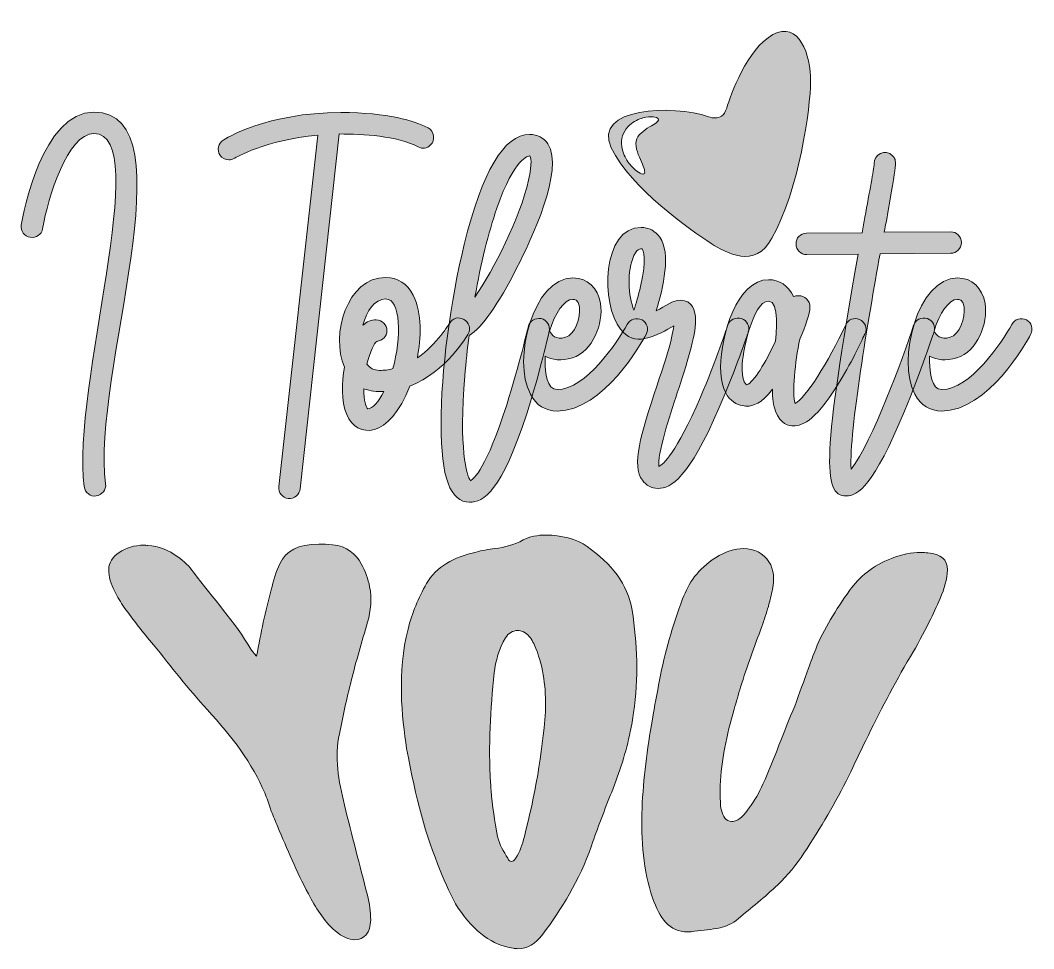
# Model space of a CAD drawing. Header units: inches. Extents: x 148 to 933, y -899 to -180.
import ezdxf

# ---------------------------------------------------------------- set-up
doc = ezdxf.new("R2010")
doc.units = ezdxf.units.IN
doc.header["$MEASUREMENT"] = 0
doc.layers.add('Layer 1', color=7, linetype='Continuous')

# ---------------------------------------------------------------- blocks, each defined once
blk = doc.blocks.new('block 3')
at = {"layer": 'Layer 1', "true_color": 0x231f20}
h = blk.add_hatch(color=250, dxfattribs=at)
h.dxf.hatch_style = 2
edge = h.paths.add_edge_path()
edge.add_spline(control_points=[(205.04, -268.07), (184.64, -268.07), (169.42, -317.54), (165.27, -341.75), (164.58, -346.24), (160.08, -349.36), (155.58, -348.32), (151.09, -347.63), (147.97, -343.48), (148.67, -338.98), (150.4, -329.99), (164.92, -251.47), (205.04, -251.47), (280.45, -251.47), (202.62, -456.93), (214.04, -539.25), (214.73, -543.74), (211.27, -547.89), (206.77, -548.58), (202.28, -549.28), (198.13, -546.16), (197.44, -541.32), (187.06, -465.92), (251.39, -268.07), (205.04, -268.07)], knot_values=[0, 0, 0, 0, 1, 1, 1, 2, 2, 2, 3, 3, 3, 4, 4, 4, 5, 5, 5, 6, 6, 6, 7, 7, 7, 8, 8, 8, 8], degree=3, periodic=1)
h = blk.add_hatch(color=250, dxfattribs=at)
h.dxf.hatch_style = 2
edge = h.paths.add_edge_path()
edge.add_spline(control_points=[(465.48, -277.07), (463.06, -279.49), (459.26, -280.18), (456.15, -278.45), (439.2, -269.8), (413.6, -268.42), (394.92, -268.42), (394.92, -268.42), (364.83, -543.05), (364.83, -543.05), (364.14, -547.55), (360.34, -551.01), (355.49, -550.66), (351, -549.97), (347.54, -545.82), (348.23, -541.32), (348.23, -541.32), (378.32, -269.46), (378.32, -269.46), (337.16, -272.92), (314.33, -287.1), (313.99, -287.1), (312.6, -288.14), (310.87, -288.48), (309.49, -288.48), (306.72, -288.48), (303.96, -287.1), (302.57, -284.68), (300.15, -280.87), (301.19, -275.68), (304.99, -273.26), (306.38, -272.22), (338.55, -251.82), (396.31, -251.82), (432.97, -251.82), (453.03, -258.39), (463.75, -263.58), (468.6, -266.34), (469.63, -273.26), (465.48, -277.07)], knot_values=[0, 0, 0, 0, 1, 1, 1, 2, 2, 2, 3, 3, 3, 4, 4, 4, 5, 5, 5, 6, 6, 6, 7, 7, 7, 8, 8, 8, 9, 9, 9, 10, 10, 10, 11, 11, 11, 12, 12, 12, 13, 13, 13, 13], degree=3, periodic=1)
h = blk.add_hatch(color=250, dxfattribs=at)
h.dxf.hatch_style = 2
edge = h.paths.add_edge_path()
edge.add_spline(control_points=[(473.77, -492.9), (473.77, -452.43), (481.04, -397.78), (491.76, -353.85), (505.59, -297.47), (522.54, -268.77), (542.26, -268.77), (548.48, -268.77), (553.33, -271.19), (556.44, -276.03), (569.58, -295.74), (543.3, -351.09), (532.57, -371.84), (518.04, -400.55), (505.59, -418.19), (495.56, -424.41), (494.18, -434.79), (493.14, -445.17), (492.1, -455.54), (487.61, -511.92), (493.49, -532.67), (496.6, -536.82), (499.02, -535.44), (509.05, -527.14), (524.62, -478.02), (534.3, -447.93), (541.22, -417.84), (541.22, -417.84), (542.26, -413.34), (546.75, -410.58), (551.25, -411.27), (555.75, -412.31), (558.51, -416.8), (557.47, -421.3), (557.47, -421.65), (550.21, -453.47), (540.18, -484.94), (520.47, -545.47), (506.63, -553.43), (495.91, -553.43), (481.04, -553.43), (473.77, -534.4), (473.77, -492.9)], knot_values=[0, 0, 0, 0, 1, 1, 1, 2, 2, 2, 3, 3, 3, 4, 4, 4, 5, 5, 5, 6, 6, 6, 7, 7, 7, 8, 8, 8, 9, 9, 9, 10, 10, 10, 11, 11, 11, 12, 12, 12, 13, 13, 13, 14, 14, 14, 14], degree=3, periodic=1)
edge = h.paths.add_edge_path()
edge.add_spline(control_points=[(517.01, -325.84), (510.44, -344.86), (504.56, -368.73), (500.06, -394.67), (514.59, -373.22), (534.99, -333.79), (541.56, -304.05), (544.68, -290.56), (543.3, -286.06), (542.6, -285.37), (541.22, -285.37), (530.84, -286.41), (517.01, -325.84)], knot_values=[0, 0, 0, 0, 1, 1, 1, 2, 2, 2, 3, 3, 3, 4, 4, 4, 4], degree=3, periodic=1)
h = blk.add_hatch(color=250, dxfattribs=at)
h.dxf.hatch_style = 2
edge = h.paths.add_edge_path()
edge.add_spline(control_points=[(876.71, -352.47), (876.71, -356.97), (872.9, -360.77), (868.41, -360.77), (868.41, -360.77), (813.76, -361.12), (813.76, -361.12), (804.76, -410.92), (789.89, -497.39), (791.28, -527.83), (807.53, -507.08), (831.74, -441.36), (839.7, -416.46), (841.08, -411.96), (845.92, -409.89), (850.42, -411.27), (854.57, -412.65), (856.99, -417.49), (855.61, -421.65), (855.26, -421.99), (845.23, -452.78), (832.78, -482.87), (808.57, -540.63), (796.81, -548.58), (787.47, -548.58), (768.79, -548.58), (769.49, -515.38), (796.81, -361.46), (796.81, -361.46), (757.03, -361.81), (757.03, -361.81), (752.19, -361.81), (748.73, -358), (748.73, -353.51), (748.39, -349.01), (752.19, -345.21), (756.69, -345.21), (756.69, -345.21), (799.92, -344.86), (799.92, -344.86), (800.61, -340.71), (801.31, -336.9), (802, -332.75), (805.46, -313.73), (808.92, -295.74), (809.26, -291.59), (808.57, -283.98), (817.91, -279.49), (823.44, -285.37), (826.9, -288.83), (826.9, -288.83), (818.6, -335.87), (817.91, -338.29), (817.56, -341.4), (816.87, -344.51), (816.87, -344.51), (868.41, -344.17), (868.41, -344.17), (872.9, -344.17), (876.71, -347.63), (876.71, -352.47)], knot_values=[0, 0, 0, 0, 1, 1, 1, 2, 2, 2, 3, 3, 3, 4, 4, 4, 5, 5, 5, 6, 6, 6, 7, 7, 7, 8, 8, 8, 9, 9, 9, 10, 10, 10, 11, 11, 11, 12, 12, 12, 13, 13, 13, 14, 14, 14, 15, 15, 15, 16, 16, 16, 17, 17, 17, 18, 18, 18, 19, 19, 19, 20, 20, 20, 20], degree=3, periodic=1)
h = blk.add_hatch(color=250, dxfattribs=at)
h.dxf.hatch_style = 2
edge = h.paths.add_edge_path()
edge.add_spline(control_points=[(629.76, -536.48), (621.11, -525.06), (628.37, -501.2), (640.82, -463.5), (646.71, -445.86), (652.93, -427.87), (653.97, -416.8), (648.43, -420.26), (640.82, -424.76), (631.49, -426.83), (624.57, -428.56), (617.65, -425.8), (612.81, -419.57), (597.24, -400.2), (598.28, -340.71), (628.72, -340.71), (634.6, -340.71), (639.79, -343.48), (643.25, -348.32), (651.89, -360.77), (646.01, -387.06), (640.48, -405.39), (647.4, -401.58), (653.28, -397.09), (659.16, -397.09), (668.15, -397.09), (670.92, -405.04), (670.92, -412.65), (670.92, -425.45), (664, -446.55), (656.74, -468.69), (650.85, -487.02), (640.82, -517.11), (642.55, -525.76), (645.67, -524.03), (655.7, -516.07), (674.72, -472.14), (686.48, -444.47), (695.82, -416.8), (695.82, -416.46), (697.2, -411.96), (702.05, -409.89), (706.54, -411.27), (710.69, -412.65), (713.11, -417.49), (711.73, -421.65), (711.39, -423.03), (701.7, -451.05), (689.25, -480.1), (665.38, -535.1), (651.89, -542.71), (641.86, -542.71), (636.68, -542.71), (632.52, -540.28), (629.76, -536.48)], knot_values=[0, 0, 0, 0, 1, 1, 1, 2, 2, 2, 3, 3, 3, 4, 4, 4, 5, 5, 5, 6, 6, 6, 7, 7, 7, 8, 8, 8, 9, 9, 9, 10, 10, 10, 11, 11, 11, 12, 12, 12, 13, 13, 13, 14, 14, 14, 15, 15, 15, 16, 16, 16, 17, 17, 17, 18, 18, 18, 18], degree=3, periodic=1)
edge = h.paths.add_edge_path()
edge.add_spline(control_points=[(623.19, -404.7), (624.91, -399.86), (626.64, -393.28), (628.37, -386.37), (633.22, -364.92), (630.45, -358), (629.41, -357.31), (629.07, -357.66), (626.3, -355.93), (623.19, -362.5), (617.65, -373.91), (618.69, -394.32), (623.19, -404.7)], knot_values=[0, 0, 0, 0, 1, 1, 1, 2, 2, 2, 3, 3, 3, 4, 4, 4, 4], degree=3, periodic=1)
h = blk.add_hatch(color=250, dxfattribs=at)
h.dxf.hatch_style = 2
edge = h.paths.add_edge_path()
edge.add_spline(control_points=[(399.07, -448.97), (388, -423.72), (401.14, -379.45), (430.89, -379.45), (440.23, -379.45), (447.84, -384.29), (452.33, -393.28), (459.25, -406.77), (458.22, -426.83), (455.45, -441.71), (471.01, -430.98), (480.01, -415.07), (480.35, -415.07), (482.43, -410.92), (487.62, -409.54), (491.42, -411.96), (495.57, -414.04), (496.95, -419.22), (494.88, -423.03), (493.84, -424.76), (477.93, -452.43), (449.57, -463.5), (434, -505), (408.41, -504.31), (400.8, -485.63), (396.3, -475.26), (396.99, -460.38), (399.07, -448.97)], knot_values=[0, 0, 0, 0, 1, 1, 1, 2, 2, 2, 3, 3, 3, 4, 4, 4, 5, 5, 5, 6, 6, 6, 7, 7, 7, 8, 8, 8, 9, 9, 9, 9], degree=3, periodic=1)
edge = h.paths.add_edge_path()
edge.add_spline(control_points=[(426.05, -451.39), (429.51, -451.39), (433.31, -451.05), (436.42, -450.01), (443.34, -426.14), (442.65, -396.05), (430.89, -396.05), (422.59, -396.05), (416.02, -405.39), (413.25, -416.46), (416.36, -413.69), (419.82, -412.31), (423.63, -412.31), (428.12, -412.31), (431.93, -416.11), (431.93, -420.61), (431.93, -425.1), (428.47, -428.56), (423.97, -428.91), (422.24, -430.29), (418.78, -436.52), (416.36, -446.55), (418.78, -449.66), (421.9, -451.39), (426.05, -451.39)], knot_values=[0, 0, 0, 0, 1, 1, 1, 2, 2, 2, 3, 3, 3, 4, 4, 4, 5, 5, 5, 6, 6, 6, 7, 7, 7, 8, 8, 8, 8], degree=3, periodic=1)
edge = h.paths.add_edge_path()
edge.add_spline(control_points=[(417.06, -481.14), (420.86, -481.14), (425.36, -475.95), (429.51, -467.65), (423.97, -467.99), (419.13, -467.65), (413.94, -465.57), (413.94, -475.26), (416.02, -480.1), (417.06, -481.14)], knot_values=[0, 0, 0, 0, 1, 1, 1, 2, 2, 2, 3, 3, 3, 3], degree=3, periodic=1)
h = blk.add_hatch(color=250, dxfattribs=at)
h.dxf.hatch_style = 2
edge = h.paths.add_edge_path()
edge.add_spline(control_points=[(542.94, -469.72), (528.76, -443.44), (545.02, -379.79), (575.8, -379.79), (587.22, -379.79), (595.17, -387.4), (597.25, -399.51), (599.67, -415.42), (591.37, -436.52), (575.46, -441.71), (566.81, -444.47), (559.89, -443.09), (554.36, -440.32), (554.36, -441.71), (554.36, -443.44), (554.36, -444.82), (554.36, -452.78), (555.74, -466.26), (563.7, -466.26), (585.83, -466.26), (610.39, -429.6), (618, -415.77), (620.08, -411.62), (625.26, -410.23), (629.41, -412.31), (633.22, -414.38), (634.95, -419.57), (632.53, -423.72), (629.41, -429.6), (599.67, -482.87), (563.7, -482.87), (554.7, -482.87), (547.44, -478.37), (542.94, -469.72)], knot_values=[0, 0, 0, 0, 1, 1, 1, 2, 2, 2, 3, 3, 3, 4, 4, 4, 5, 5, 5, 6, 6, 6, 7, 7, 7, 8, 8, 8, 9, 9, 9, 10, 10, 10, 11, 11, 11, 11], degree=3, periodic=1)
edge = h.paths.add_edge_path()
edge.add_spline(control_points=[(570.27, -425.8), (577.53, -423.72), (582.03, -410.58), (580.99, -402.28), (579.95, -396.4), (577.19, -396.4), (575.8, -396.4), (569.23, -396.4), (561.97, -407.12), (557.82, -420.95), (559.2, -423.72), (562.66, -428.22), (570.27, -425.8)], knot_values=[0, 0, 0, 0, 1, 1, 1, 2, 2, 2, 3, 3, 3, 4, 4, 4, 4], degree=3, periodic=1)
h = blk.add_hatch(color=250, dxfattribs=at)
h.dxf.hatch_style = 2
edge = h.paths.add_edge_path()
edge.add_spline(control_points=[(732.83, -482.87), (731.1, -478.72), (730.41, -473.18), (730.41, -465.92), (721.76, -477.33), (715.19, -479.06), (710.69, -479.06), (705.85, -479.06), (690.28, -476.99), (690.28, -448.62), (690.28, -424.41), (703.08, -381.18), (727.29, -381.18), (735.59, -381.18), (742.86, -385.67), (746.66, -394.32), (748.04, -393.63), (749.08, -393.63), (750.81, -393.63), (755.31, -393.63), (759.46, -397.09), (759.46, -402.62), (759.46, -407.12), (756, -417.49), (751.5, -427.18), (748.04, -445.17), (745.28, -469.03), (748.04, -476.99), (756, -472.84), (773.64, -445.17), (787.13, -416.11), (788.86, -411.96), (793.7, -410.23), (797.85, -411.96), (802.35, -414.04), (804.08, -418.88), (802, -423.03), (801.66, -423.72), (794.39, -440.32), (784.36, -456.93), (764.99, -490.13), (753.93, -494.28), (746.66, -494.28), (743.55, -494.28), (736.28, -493.24), (732.83, -482.87)], knot_values=[0, 0, 0, 0, 1, 1, 1, 2, 2, 2, 3, 3, 3, 4, 4, 4, 5, 5, 5, 6, 6, 6, 7, 7, 7, 8, 8, 8, 9, 9, 9, 10, 10, 10, 11, 11, 11, 12, 12, 12, 13, 13, 13, 14, 14, 14, 15, 15, 15, 15], degree=3, periodic=1)
edge = h.paths.add_edge_path()
edge.add_spline(control_points=[(706.89, -448.62), (706.89, -456.93), (708.62, -462.11), (710.69, -462.46), (715.88, -460.73), (725.22, -444.82), (732.48, -429.6), (733.52, -424.07), (736.28, -397.78), (727.29, -397.78), (714.84, -397.78), (706.89, -439.63), (706.89, -448.62)], knot_values=[0, 0, 0, 0, 1, 1, 1, 2, 2, 2, 3, 3, 3, 4, 4, 4, 4], degree=3, periodic=1)
h = blk.add_hatch(color=250, dxfattribs=at)
h.dxf.hatch_style = 2
edge = h.paths.add_edge_path()
edge.add_spline(control_points=[(840.73, -469.72), (826.55, -443.44), (842.8, -379.79), (873.59, -379.79), (885, -379.79), (892.96, -387.4), (895.03, -399.51), (897.45, -415.42), (889.15, -436.52), (873.24, -441.71), (864.59, -444.47), (857.68, -443.09), (852.14, -440.32), (852.14, -441.71), (852.14, -443.44), (852.14, -444.82), (852.14, -452.78), (853.53, -466.26), (861.48, -466.26), (883.62, -466.26), (908.18, -429.6), (915.78, -415.77), (917.86, -411.62), (923.05, -410.23), (927.2, -412.31), (931, -414.38), (932.73, -419.57), (930.31, -423.72), (927.2, -429.6), (897.45, -482.87), (861.48, -482.87), (852.49, -482.87), (845.23, -478.37), (840.73, -469.72)], knot_values=[0, 0, 0, 0, 1, 1, 1, 2, 2, 2, 3, 3, 3, 4, 4, 4, 5, 5, 5, 6, 6, 6, 7, 7, 7, 8, 8, 8, 9, 9, 9, 10, 10, 10, 11, 11, 11, 11], degree=3, periodic=1)
edge = h.paths.add_edge_path()
edge.add_spline(control_points=[(868.05, -425.8), (875.32, -423.72), (879.81, -410.58), (878.78, -402.28), (877.74, -396.4), (874.97, -396.4), (873.59, -396.4), (867.02, -396.4), (859.75, -407.12), (855.6, -420.95), (856.98, -423.72), (860.44, -428.22), (868.05, -425.8)], knot_values=[0, 0, 0, 0, 1, 1, 1, 2, 2, 2, 3, 3, 3, 4, 4, 4, 4], degree=3, periodic=1)
at = {"layer": 'Layer 1', "lineweight": 0}
for points, knots in [([(205.04, -268.07), (184.64, -268.07), (169.42, -317.54), (165.27, -341.75), (164.58, -346.24), (160.08, -349.36), (155.58, -348.32), (151.09, -347.63), (147.97, -343.48), (148.67, -338.98), (150.4, -329.99), (164.92, -251.47), (205.04, -251.47), (280.45, -251.47), (202.62, -456.93), (214.04, -539.25), (214.73, -543.74), (211.27, -547.89), (206.77, -548.58), (202.28, -549.28), (198.13, -546.16), (197.44, -541.32), (187.06, -465.92), (251.39, -268.07), (205.04, -268.07)], [0, 0, 0, 0, 1, 1, 1, 2, 2, 2, 3, 3, 3, 4, 4, 4, 5, 5, 5, 6, 6, 6, 7, 7, 7, 8, 8, 8, 8]), ([(465.48, -277.07), (463.06, -279.49), (459.26, -280.18), (456.15, -278.45), (439.2, -269.8), (413.6, -268.42), (394.92, -268.42), (394.92, -268.42), (364.83, -543.05), (364.83, -543.05), (364.14, -547.55), (360.34, -551.01), (355.49, -550.66), (351, -549.97), (347.54, -545.82), (348.23, -541.32), (348.23, -541.32), (378.32, -269.46), (378.32, -269.46), (337.16, -272.92), (314.33, -287.1), (313.99, -287.1), (312.6, -288.14), (310.87, -288.48), (309.49, -288.48), (306.72, -288.48), (303.96, -287.1), (302.57, -284.68), (300.15, -280.87), (301.19, -275.68), (304.99, -273.26), (306.38, -272.22), (338.55, -251.82), (396.31, -251.82), (432.97, -251.82), (453.03, -258.39), (463.75, -263.58), (468.6, -266.34), (469.63, -273.26), (465.48, -277.07)], [0, 0, 0, 0, 1, 1, 1, 2, 2, 2, 3, 3, 3, 4, 4, 4, 5, 5, 5, 6, 6, 6, 7, 7, 7, 8, 8, 8, 9, 9, 9, 10, 10, 10, 11, 11, 11, 12, 12, 12, 13, 13, 13, 13]), ([(473.77, -492.9), (473.77, -452.43), (481.04, -397.78), (491.76, -353.85), (505.59, -297.47), (522.54, -268.77), (542.26, -268.77), (548.48, -268.77), (553.33, -271.19), (556.44, -276.03), (569.58, -295.74), (543.3, -351.09), (532.57, -371.84), (518.04, -400.55), (505.59, -418.19), (495.56, -424.41), (494.18, -434.79), (493.14, -445.17), (492.1, -455.54), (487.61, -511.92), (493.49, -532.67), (496.6, -536.82), (499.02, -535.44), (509.05, -527.14), (524.62, -478.02), (534.3, -447.93), (541.22, -417.84), (541.22, -417.84), (542.26, -413.34), (546.75, -410.58), (551.25, -411.27), (555.75, -412.31), (558.51, -416.8), (557.47, -421.3), (557.47, -421.65), (550.21, -453.47), (540.18, -484.94), (520.47, -545.47), (506.63, -553.43), (495.91, -553.43), (481.04, -553.43), (473.77, -534.4), (473.77, -492.9)], [0, 0, 0, 0, 1, 1, 1, 2, 2, 2, 3, 3, 3, 4, 4, 4, 5, 5, 5, 6, 6, 6, 7, 7, 7, 8, 8, 8, 9, 9, 9, 10, 10, 10, 11, 11, 11, 12, 12, 12, 13, 13, 13, 14, 14, 14, 14]), ([(876.71, -352.47), (876.71, -356.97), (872.9, -360.77), (868.41, -360.77), (868.41, -360.77), (813.76, -361.12), (813.76, -361.12), (804.76, -410.92), (789.89, -497.39), (791.28, -527.83), (807.53, -507.08), (831.74, -441.36), (839.7, -416.46), (841.08, -411.96), (845.92, -409.89), (850.42, -411.27), (854.57, -412.65), (856.99, -417.49), (855.61, -421.65), (855.26, -421.99), (845.23, -452.78), (832.78, -482.87), (808.57, -540.63), (796.81, -548.58), (787.47, -548.58), (768.79, -548.58), (769.49, -515.38), (796.81, -361.46), (796.81, -361.46), (757.03, -361.81), (757.03, -361.81), (752.19, -361.81), (748.73, -358), (748.73, -353.51), (748.39, -349.01), (752.19, -345.21), (756.69, -345.21), (756.69, -345.21), (799.92, -344.86), (799.92, -344.86), (800.61, -340.71), (801.31, -336.9), (802, -332.75), (805.46, -313.73), (808.92, -295.74), (809.26, -291.59), (808.57, -283.98), (817.91, -279.49), (823.44, -285.37), (826.9, -288.83), (826.9, -288.83), (818.6, -335.87), (817.91, -338.29), (817.56, -341.4), (816.87, -344.51), (816.87, -344.51), (868.41, -344.17), (868.41, -344.17), (872.9, -344.17), (876.71, -347.63), (876.71, -352.47)], [0, 0, 0, 0, 1, 1, 1, 2, 2, 2, 3, 3, 3, 4, 4, 4, 5, 5, 5, 6, 6, 6, 7, 7, 7, 8, 8, 8, 9, 9, 9, 10, 10, 10, 11, 11, 11, 12, 12, 12, 13, 13, 13, 14, 14, 14, 15, 15, 15, 16, 16, 16, 17, 17, 17, 18, 18, 18, 19, 19, 19, 20, 20, 20, 20]), ([(517.01, -325.84), (510.44, -344.86), (504.56, -368.73), (500.06, -394.67), (514.59, -373.22), (534.99, -333.79), (541.56, -304.05), (544.68, -290.56), (543.3, -286.06), (542.6, -285.37), (541.22, -285.37), (530.84, -286.41), (517.01, -325.84)], [0, 0, 0, 0, 1, 1, 1, 2, 2, 2, 3, 3, 3, 4, 4, 4, 4]), ([(629.76, -536.48), (621.11, -525.06), (628.37, -501.2), (640.82, -463.5), (646.71, -445.86), (652.93, -427.87), (653.97, -416.8), (648.43, -420.26), (640.82, -424.76), (631.49, -426.83), (624.57, -428.56), (617.65, -425.8), (612.81, -419.57), (597.24, -400.2), (598.28, -340.71), (628.72, -340.71), (634.6, -340.71), (639.79, -343.48), (643.25, -348.32), (651.89, -360.77), (646.01, -387.06), (640.48, -405.39), (647.4, -401.58), (653.28, -397.09), (659.16, -397.09), (668.15, -397.09), (670.92, -405.04), (670.92, -412.65), (670.92, -425.45), (664, -446.55), (656.74, -468.69), (650.85, -487.02), (640.82, -517.11), (642.55, -525.76), (645.67, -524.03), (655.7, -516.07), (674.72, -472.14), (686.48, -444.47), (695.82, -416.8), (695.82, -416.46), (697.2, -411.96), (702.05, -409.89), (706.54, -411.27), (710.69, -412.65), (713.11, -417.49), (711.73, -421.65), (711.39, -423.03), (701.7, -451.05), (689.25, -480.1), (665.38, -535.1), (651.89, -542.71), (641.86, -542.71), (636.68, -542.71), (632.52, -540.28), (629.76, -536.48)], [0, 0, 0, 0, 1, 1, 1, 2, 2, 2, 3, 3, 3, 4, 4, 4, 5, 5, 5, 6, 6, 6, 7, 7, 7, 8, 8, 8, 9, 9, 9, 10, 10, 10, 11, 11, 11, 12, 12, 12, 13, 13, 13, 14, 14, 14, 15, 15, 15, 16, 16, 16, 17, 17, 17, 18, 18, 18, 18]), ([(623.19, -404.7), (624.91, -399.86), (626.64, -393.28), (628.37, -386.37), (633.22, -364.92), (630.45, -358), (629.41, -357.31), (629.07, -357.66), (626.3, -355.93), (623.19, -362.5), (617.65, -373.91), (618.69, -394.32), (623.19, -404.7)], [0, 0, 0, 0, 1, 1, 1, 2, 2, 2, 3, 3, 3, 4, 4, 4, 4]), ([(399.07, -448.97), (388, -423.72), (401.14, -379.45), (430.89, -379.45), (440.23, -379.45), (447.84, -384.29), (452.33, -393.28), (459.25, -406.77), (458.22, -426.83), (455.45, -441.71), (471.01, -430.98), (480.01, -415.07), (480.35, -415.07), (482.43, -410.92), (487.62, -409.54), (491.42, -411.96), (495.57, -414.04), (496.95, -419.22), (494.88, -423.03), (493.84, -424.76), (477.93, -452.43), (449.57, -463.5), (434, -505), (408.41, -504.31), (400.8, -485.63), (396.3, -475.26), (396.99, -460.38), (399.07, -448.97)], [0, 0, 0, 0, 1, 1, 1, 2, 2, 2, 3, 3, 3, 4, 4, 4, 5, 5, 5, 6, 6, 6, 7, 7, 7, 8, 8, 8, 9, 9, 9, 9]), ([(542.94, -469.72), (528.76, -443.44), (545.02, -379.79), (575.8, -379.79), (587.22, -379.79), (595.17, -387.4), (597.25, -399.51), (599.67, -415.42), (591.37, -436.52), (575.46, -441.71), (566.81, -444.47), (559.89, -443.09), (554.36, -440.32), (554.36, -441.71), (554.36, -443.44), (554.36, -444.82), (554.36, -452.78), (555.74, -466.26), (563.7, -466.26), (585.83, -466.26), (610.39, -429.6), (618, -415.77), (620.08, -411.62), (625.26, -410.23), (629.41, -412.31), (633.22, -414.38), (634.95, -419.57), (632.53, -423.72), (629.41, -429.6), (599.67, -482.87), (563.7, -482.87), (554.7, -482.87), (547.44, -478.37), (542.94, -469.72)], [0, 0, 0, 0, 1, 1, 1, 2, 2, 2, 3, 3, 3, 4, 4, 4, 5, 5, 5, 6, 6, 6, 7, 7, 7, 8, 8, 8, 9, 9, 9, 10, 10, 10, 11, 11, 11, 11]), ([(732.83, -482.87), (731.1, -478.72), (730.41, -473.18), (730.41, -465.92), (721.76, -477.33), (715.19, -479.06), (710.69, -479.06), (705.85, -479.06), (690.28, -476.99), (690.28, -448.62), (690.28, -424.41), (703.08, -381.18), (727.29, -381.18), (735.59, -381.18), (742.86, -385.67), (746.66, -394.32), (748.04, -393.63), (749.08, -393.63), (750.81, -393.63), (755.31, -393.63), (759.46, -397.09), (759.46, -402.62), (759.46, -407.12), (756, -417.49), (751.5, -427.18), (748.04, -445.17), (745.28, -469.03), (748.04, -476.99), (756, -472.84), (773.64, -445.17), (787.13, -416.11), (788.86, -411.96), (793.7, -410.23), (797.85, -411.96), (802.35, -414.04), (804.08, -418.88), (802, -423.03), (801.66, -423.72), (794.39, -440.32), (784.36, -456.93), (764.99, -490.13), (753.93, -494.28), (746.66, -494.28), (743.55, -494.28), (736.28, -493.24), (732.83, -482.87)], [0, 0, 0, 0, 1, 1, 1, 2, 2, 2, 3, 3, 3, 4, 4, 4, 5, 5, 5, 6, 6, 6, 7, 7, 7, 8, 8, 8, 9, 9, 9, 10, 10, 10, 11, 11, 11, 12, 12, 12, 13, 13, 13, 14, 14, 14, 15, 15, 15, 15]), ([(840.73, -469.72), (826.55, -443.44), (842.8, -379.79), (873.59, -379.79), (885, -379.79), (892.96, -387.4), (895.03, -399.51), (897.45, -415.42), (889.15, -436.52), (873.24, -441.71), (864.59, -444.47), (857.68, -443.09), (852.14, -440.32), (852.14, -441.71), (852.14, -443.44), (852.14, -444.82), (852.14, -452.78), (853.53, -466.26), (861.48, -466.26), (883.62, -466.26), (908.18, -429.6), (915.78, -415.77), (917.86, -411.62), (923.05, -410.23), (927.2, -412.31), (931, -414.38), (932.73, -419.57), (930.31, -423.72), (927.2, -429.6), (897.45, -482.87), (861.48, -482.87), (852.49, -482.87), (845.23, -478.37), (840.73, -469.72)], [0, 0, 0, 0, 1, 1, 1, 2, 2, 2, 3, 3, 3, 4, 4, 4, 5, 5, 5, 6, 6, 6, 7, 7, 7, 8, 8, 8, 9, 9, 9, 10, 10, 10, 11, 11, 11, 11]), ([(426.05, -451.39), (429.51, -451.39), (433.31, -451.05), (436.42, -450.01), (443.34, -426.14), (442.65, -396.05), (430.89, -396.05), (422.59, -396.05), (416.02, -405.39), (413.25, -416.46), (416.36, -413.69), (419.82, -412.31), (423.63, -412.31), (428.12, -412.31), (431.93, -416.11), (431.93, -420.61), (431.93, -425.1), (428.47, -428.56), (423.97, -428.91), (422.24, -430.29), (418.78, -436.52), (416.36, -446.55), (418.78, -449.66), (421.9, -451.39), (426.05, -451.39)], [0, 0, 0, 0, 1, 1, 1, 2, 2, 2, 3, 3, 3, 4, 4, 4, 5, 5, 5, 6, 6, 6, 7, 7, 7, 8, 8, 8, 8]), ([(570.27, -425.8), (577.53, -423.72), (582.03, -410.58), (580.99, -402.28), (579.95, -396.4), (577.19, -396.4), (575.8, -396.4), (569.23, -396.4), (561.97, -407.12), (557.82, -420.95), (559.2, -423.72), (562.66, -428.22), (570.27, -425.8)], [0, 0, 0, 0, 1, 1, 1, 2, 2, 2, 3, 3, 3, 4, 4, 4, 4]), ([(706.89, -448.62), (706.89, -456.93), (708.62, -462.11), (710.69, -462.46), (715.88, -460.73), (725.22, -444.82), (732.48, -429.6), (733.52, -424.07), (736.28, -397.78), (727.29, -397.78), (714.84, -397.78), (706.89, -439.63), (706.89, -448.62)], [0, 0, 0, 0, 1, 1, 1, 2, 2, 2, 3, 3, 3, 4, 4, 4, 4]), ([(868.05, -425.8), (875.32, -423.72), (879.81, -410.58), (878.78, -402.28), (877.74, -396.4), (874.97, -396.4), (873.59, -396.4), (867.02, -396.4), (859.75, -407.12), (855.6, -420.95), (856.98, -423.72), (860.44, -428.22), (868.05, -425.8)], [0, 0, 0, 0, 1, 1, 1, 2, 2, 2, 3, 3, 3, 4, 4, 4, 4]), ([(417.06, -481.14), (420.86, -481.14), (425.36, -475.95), (429.51, -467.65), (423.97, -467.99), (419.13, -467.65), (413.94, -465.57), (413.94, -475.26), (416.02, -480.1), (417.06, -481.14)], [0, 0, 0, 0, 1, 1, 1, 2, 2, 2, 3, 3, 3, 3])]:
    blk.add_open_spline(points, degree=3, knots=knots, dxfattribs=at)
blk = doc.blocks.new('block 4')
at = {"layer": 'Layer 1', "true_color": 0x231f20}
h = blk.add_hatch(color=250, dxfattribs=at)
h.dxf.hatch_style = 2
edge = h.paths.add_edge_path()
edge.add_spline(control_points=[(529.61, -898.67), (513.68, -896.21), (499.88, -886.52), (487.17, -867.62), (481.21, -858.75), (477.44, -848.56), (473.19, -838.54), (461.86, -811.27), (454.42, -783.18), (447.09, -744.08), (443.43, -719.6), (439.78, -684.94), (448.21, -651.59), (451.32, -639.27), (456.16, -627.6), (462.66, -616.27), (469.78, -603.45), (483.63, -596.06), (500.99, -591.95), (505.53, -590.8), (510.53, -589.98), (515.34, -589.32), (523.3, -588.17), (530.4, -586.53), (537.38, -582.59), (542.03, -579.96), (548.46, -578.81), (555.3, -578.81), (566.41, -578.81), (578.92, -581.93), (586.96, -587.68), (605.74, -600.98), (618.4, -616.76), (621.71, -636.96), (625.91, -663.09), (626.86, -689.37), (622.92, -716.31), (622.23, -721.08), (621.35, -726.01), (620.3, -730.94), (617.17, -746.87), (612.01, -762.48), (605.92, -777.92), (600.33, -791.72), (594.93, -805.52), (590.25, -819.49), (580.92, -846.43), (566.91, -868.28), (552.57, -887.83), (546.92, -895.39), (540.54, -899), (533.3, -899), (532.07, -898.89), (530.84, -898.78), (529.61, -898.67)], knot_values=[0, 0, 0, 0, 1, 1, 1, 2, 2, 2, 3, 3, 3, 4, 4, 4, 5, 5, 5, 6, 6, 6, 7, 7, 7, 8, 8, 8, 9, 9, 9, 10, 10, 10, 11, 11, 11, 12, 12, 12, 13, 13, 13, 14, 14, 14, 15, 15, 15, 16, 16, 16, 17, 17, 17, 18, 18, 18, 18], degree=3, periodic=1)
edge = h.paths.add_edge_path()
edge.add_spline(control_points=[(531.48, -829.18), (534.91, -824.09), (536.65, -818.17), (538.3, -812.26), (546.55, -780.72), (552.19, -748.51), (554.61, -715.66), (554.63, -715), (554.64, -714.34), (554.65, -713.69), (555, -697.59), (553.32, -681.98), (547.3, -666.7), (545.84, -663.25), (544.35, -659.96), (541.89, -657.01), (539.42, -654.22), (536.16, -652.74), (532.92, -652.74), (529.48, -652.73), (525.89, -654.71), (523.74, -658.32), (518.7, -666.86), (515.99, -676.23), (514.98, -685.59), (511.92, -713.69), (510.38, -741.94), (512.13, -770.53), (512.25, -772.5), (512.37, -774.47), (512.49, -776.44), (513.36, -788.44), (515.41, -800.26), (517.61, -812.26), (518.95, -818.67), (522.41, -823.76), (525.47, -829.01), (526.35, -830.66), (527.33, -831.48), (528.42, -831.48), (529.37, -831.48), (530.43, -830.66), (531.48, -829.18)], knot_values=[0, 0, 0, 0, 1, 1, 1, 2, 2, 2, 3, 3, 3, 4, 4, 4, 5, 5, 5, 6, 6, 6, 7, 7, 7, 8, 8, 8, 9, 9, 9, 10, 10, 10, 11, 11, 11, 12, 12, 12, 13, 13, 13, 14, 14, 14, 14], degree=3, periodic=1)
h = blk.add_hatch(color=250, dxfattribs=at)
h.dxf.hatch_style = 2
edge = h.paths.add_edge_path()
edge.add_spline(control_points=[(391.72, -885.04), (382.68, -877.15), (376.67, -867.13), (371.07, -856.61), (361.97, -839.2), (354.5, -821.79), (347.2, -804.21), (345.58, -800.32), (343.96, -796.43), (342.34, -792.54), (342.07, -791.89), (341.86, -791.39), (341.73, -790.74), (340.47, -786.63), (338.92, -782.52), (337.22, -778.42), (327.86, -755.74), (311.95, -734.88), (292.85, -714.18), (278.01, -697.92), (264.91, -680.66), (251.02, -663.74), (243.09, -654.22), (235.37, -644.69), (228.55, -634.83), (225.75, -630.72), (223.12, -626.61), (221.09, -622.51), (218.25, -616.76), (216.4, -611.01), (216.55, -605.42), (216.42, -595.24), (229.08, -586.69), (243.72, -586.69), (244.73, -586.75), (245.74, -586.8), (246.75, -586.86), (255.06, -587.52), (262.84, -590.47), (269.88, -595.57), (274.88, -599.18), (278.91, -603.12), (282.08, -607.56), (297.14, -627.6), (314.49, -646.49), (326.41, -667.03), (327.25, -668.34), (328.65, -669.66), (330.99, -672.61), (334.18, -654.38), (337.84, -637.79), (342.36, -621.19), (344.05, -614.29), (345.86, -607.39), (348.97, -600.99), (353.93, -590.96), (362.57, -585.87), (379.29, -585.87), (382.46, -585.87), (385.89, -586.04), (389.76, -586.36), (401.02, -587.52), (407.68, -593.43), (412.06, -601.15), (415.27, -607.06), (417.4, -612.98), (418.52, -618.89), (420.26, -628.09), (419.4, -637.29), (416.97, -646.33), (412.5, -661.61), (407.96, -676.56), (404.22, -691.67), (400.71, -705.47), (397.85, -719.27), (395.04, -732.74), (391.22, -750.32), (394.35, -768.89), (399.05, -787.94), (404.81, -811.11), (410.71, -834.27), (416.78, -857.44), (418.56, -864.17), (419.24, -870.58), (419.3, -876.66), (419.21, -886.68), (414.11, -892.1), (407.11, -892.1), (402.55, -892.1), (397.15, -889.8), (391.72, -885.04)], knot_values=[0, 0, 0, 0, 1, 1, 1, 2, 2, 2, 3, 3, 3, 4, 4, 4, 5, 5, 5, 6, 6, 6, 7, 7, 7, 8, 8, 8, 9, 9, 9, 10, 10, 10, 11, 11, 11, 12, 12, 12, 13, 13, 13, 14, 14, 14, 15, 15, 15, 16, 16, 16, 17, 17, 17, 18, 18, 18, 19, 19, 19, 20, 20, 20, 21, 21, 21, 22, 22, 22, 23, 23, 23, 24, 24, 24, 25, 25, 25, 26, 26, 26, 27, 27, 27, 28, 28, 28, 29, 29, 29, 30, 30, 30, 30], degree=3, periodic=1)
h = blk.add_hatch(color=250, dxfattribs=at)
h.dxf.hatch_style = 2
edge = h.paths.add_edge_path()
edge.add_spline(control_points=[(637.61, -859.57), (630.69, -838.87), (628.28, -815.38), (629.42, -790.24), (630.41, -767.41), (633.46, -744.41), (637.45, -721.41), (639.18, -711.39), (641.11, -701.2), (643.02, -691.18), (647.05, -669.99), (653.06, -649.12), (660.87, -628.26), (665.49, -616.1), (672.59, -605.09), (686.3, -596.39), (693.77, -591.62), (701.27, -589.32), (708, -589.32), (716.21, -589.32), (723.34, -592.77), (727.7, -599.51), (731.73, -605.91), (731.91, -612.98), (730.49, -620.7), (729.61, -625.14), (728.52, -629.57), (727.24, -634.01), (725.71, -639.26), (724.04, -644.36), (722.14, -649.61), (716.48, -665.22), (710.56, -680.83), (705.78, -696.44), (704.09, -702.19), (702.4, -707.94), (700.71, -713.69), (695.06, -733.56), (690.78, -753.28), (690, -772.67), (689.86, -776.77), (689.9, -780.71), (690.06, -784.66), (690.01, -787.29), (690.3, -789.75), (690.97, -791.89), (692.27, -796.32), (693.96, -800.59), (699.03, -800.59), (699.27, -800.59), (699.52, -800.59), (699.76, -800.59), (705.05, -799.94), (709.01, -794.84), (712.48, -790.08), (716.73, -784.33), (720.05, -778.09), (722.98, -771.68), (732.1, -751.64), (738.82, -731.43), (747.73, -711.22), (751.26, -701.42), (754.79, -691.62), (758.31, -681.81), (760.17, -676.89), (762.04, -671.96), (763.9, -667.03), (770.1, -651.59), (779.66, -636.47), (790.12, -621.69), (797.72, -611.17), (808.05, -602.47), (822.65, -596.88), (830.6, -593.76), (838.17, -592.28), (845.29, -592.28), (847.18, -592.28), (848.99, -592.44), (850.8, -592.61), (860.62, -593.6), (866.12, -597.86), (865.98, -605.75), (865.75, -612.98), (863.58, -620.21), (860.17, -627.93), (857.57, -634.01), (854.76, -640.09), (851.84, -646), (847.38, -655.04), (842.52, -664.07), (837.24, -672.94), (824.44, -694.46), (813.25, -716.15), (802.68, -737.84), (798.23, -747.09), (793.77, -756.35), (789.32, -765.6), (779.54, -785.64), (767.77, -805.36), (754.82, -825.07), (748.96, -833.94), (742.26, -842.16), (734.47, -849.55), (724.33, -859.24), (713.92, -867.29), (704.03, -875.67), (699.3, -879.78), (694.69, -881.75), (689.99, -882.74), (683.08, -884.22), (676.64, -884.54), (670.11, -885.53), (668.21, -885.86), (666.49, -886.02), (664.83, -886.02), (650.62, -886.02), (643.02, -875.51), (637.61, -859.57)], knot_values=[0, 0, 0, 0, 1, 1, 1, 2, 2, 2, 3, 3, 3, 4, 4, 4, 5, 5, 5, 6, 6, 6, 7, 7, 7, 8, 8, 8, 9, 9, 9, 10, 10, 10, 11, 11, 11, 12, 12, 12, 13, 13, 13, 14, 14, 14, 15, 15, 15, 16, 16, 16, 17, 17, 17, 18, 18, 18, 19, 19, 19, 20, 20, 20, 21, 21, 21, 22, 22, 22, 23, 23, 23, 24, 24, 24, 25, 25, 25, 26, 26, 26, 27, 27, 27, 28, 28, 28, 29, 29, 29, 30, 30, 30, 31, 31, 31, 32, 32, 32, 33, 33, 33, 34, 34, 34, 35, 35, 35, 36, 36, 36, 37, 37, 37, 38, 38, 38, 39, 39, 39, 39], degree=3, periodic=1)
at = {"layer": 'Layer 1', "lineweight": 0}
for points, knots in [([(529.61, -898.67), (513.68, -896.21), (499.88, -886.52), (487.17, -867.62), (481.21, -858.75), (477.44, -848.56), (473.19, -838.54), (461.86, -811.27), (454.42, -783.18), (447.09, -744.08), (443.43, -719.6), (439.78, -684.94), (448.21, -651.59), (451.32, -639.27), (456.16, -627.6), (462.66, -616.27), (469.78, -603.45), (483.63, -596.06), (500.99, -591.95), (505.53, -590.8), (510.53, -589.98), (515.34, -589.32), (523.3, -588.17), (530.4, -586.53), (537.38, -582.59), (542.03, -579.96), (548.46, -578.81), (555.3, -578.81), (566.41, -578.81), (578.92, -581.93), (586.96, -587.68), (605.74, -600.98), (618.4, -616.76), (621.71, -636.96), (625.91, -663.09), (626.86, -689.37), (622.92, -716.31), (622.23, -721.08), (621.35, -726.01), (620.3, -730.94), (617.17, -746.87), (612.01, -762.48), (605.92, -777.92), (600.33, -791.72), (594.93, -805.52), (590.25, -819.49), (580.92, -846.43), (566.91, -868.28), (552.57, -887.83), (546.92, -895.39), (540.54, -899), (533.3, -899), (532.07, -898.89), (530.84, -898.78), (529.61, -898.67)], [0, 0, 0, 0, 1, 1, 1, 2, 2, 2, 3, 3, 3, 4, 4, 4, 5, 5, 5, 6, 6, 6, 7, 7, 7, 8, 8, 8, 9, 9, 9, 10, 10, 10, 11, 11, 11, 12, 12, 12, 13, 13, 13, 14, 14, 14, 15, 15, 15, 16, 16, 16, 17, 17, 17, 18, 18, 18, 18]), ([(391.72, -885.04), (382.68, -877.15), (376.67, -867.13), (371.07, -856.61), (361.97, -839.2), (354.5, -821.79), (347.2, -804.21), (345.58, -800.32), (343.96, -796.43), (342.34, -792.54), (342.07, -791.89), (341.86, -791.39), (341.73, -790.74), (340.47, -786.63), (338.92, -782.52), (337.22, -778.42), (327.86, -755.74), (311.95, -734.88), (292.85, -714.18), (278.01, -697.92), (264.91, -680.66), (251.02, -663.74), (243.09, -654.22), (235.37, -644.69), (228.55, -634.83), (225.75, -630.72), (223.12, -626.61), (221.09, -622.51), (218.25, -616.76), (216.4, -611.01), (216.55, -605.42), (216.42, -595.24), (229.08, -586.69), (243.72, -586.69), (244.73, -586.75), (245.74, -586.8), (246.75, -586.86), (255.06, -587.52), (262.84, -590.47), (269.88, -595.57), (274.88, -599.18), (278.91, -603.12), (282.08, -607.56), (297.14, -627.6), (314.49, -646.49), (326.41, -667.03), (327.25, -668.34), (328.65, -669.66), (330.99, -672.61), (334.18, -654.38), (337.84, -637.79), (342.36, -621.19), (344.05, -614.29), (345.86, -607.39), (348.97, -600.99), (353.93, -590.96), (362.57, -585.87), (379.29, -585.87), (382.46, -585.87), (385.89, -586.04), (389.76, -586.36), (401.02, -587.52), (407.68, -593.43), (412.06, -601.15), (415.27, -607.06), (417.4, -612.98), (418.52, -618.89), (420.26, -628.09), (419.4, -637.29), (416.97, -646.33), (412.5, -661.61), (407.96, -676.56), (404.22, -691.67), (400.71, -705.47), (397.85, -719.27), (395.04, -732.74), (391.22, -750.32), (394.35, -768.89), (399.05, -787.94), (404.81, -811.11), (410.71, -834.27), (416.78, -857.44), (418.56, -864.17), (419.24, -870.58), (419.3, -876.66), (419.21, -886.68), (414.11, -892.1), (407.11, -892.1), (402.55, -892.1), (397.15, -889.8), (391.72, -885.04)], [0, 0, 0, 0, 1, 1, 1, 2, 2, 2, 3, 3, 3, 4, 4, 4, 5, 5, 5, 6, 6, 6, 7, 7, 7, 8, 8, 8, 9, 9, 9, 10, 10, 10, 11, 11, 11, 12, 12, 12, 13, 13, 13, 14, 14, 14, 15, 15, 15, 16, 16, 16, 17, 17, 17, 18, 18, 18, 19, 19, 19, 20, 20, 20, 21, 21, 21, 22, 22, 22, 23, 23, 23, 24, 24, 24, 25, 25, 25, 26, 26, 26, 27, 27, 27, 28, 28, 28, 29, 29, 29, 30, 30, 30, 30]), ([(637.61, -859.57), (630.69, -838.87), (628.28, -815.38), (629.42, -790.24), (630.41, -767.41), (633.46, -744.41), (637.45, -721.41), (639.18, -711.39), (641.11, -701.2), (643.02, -691.18), (647.05, -669.99), (653.06, -649.12), (660.87, -628.26), (665.49, -616.1), (672.59, -605.09), (686.3, -596.39), (693.77, -591.62), (701.27, -589.32), (708, -589.32), (716.21, -589.32), (723.34, -592.77), (727.7, -599.51), (731.73, -605.91), (731.91, -612.98), (730.49, -620.7), (729.61, -625.14), (728.52, -629.57), (727.24, -634.01), (725.71, -639.26), (724.04, -644.36), (722.14, -649.61), (716.48, -665.22), (710.56, -680.83), (705.78, -696.44), (704.09, -702.19), (702.4, -707.94), (700.71, -713.69), (695.06, -733.56), (690.78, -753.28), (690, -772.67), (689.86, -776.77), (689.9, -780.71), (690.06, -784.66), (690.01, -787.29), (690.3, -789.75), (690.97, -791.89), (692.27, -796.32), (693.96, -800.59), (699.03, -800.59), (699.27, -800.59), (699.52, -800.59), (699.76, -800.59), (705.05, -799.94), (709.01, -794.84), (712.48, -790.08), (716.73, -784.33), (720.05, -778.09), (722.98, -771.68), (732.1, -751.64), (738.82, -731.43), (747.73, -711.22), (751.26, -701.42), (754.79, -691.62), (758.31, -681.81), (760.17, -676.89), (762.04, -671.96), (763.9, -667.03), (770.1, -651.59), (779.66, -636.47), (790.12, -621.69), (797.72, -611.17), (808.05, -602.47), (822.65, -596.88), (830.6, -593.76), (838.17, -592.28), (845.29, -592.28), (847.18, -592.28), (848.99, -592.44), (850.8, -592.61), (860.62, -593.6), (866.12, -597.86), (865.98, -605.75), (865.75, -612.98), (863.58, -620.21), (860.17, -627.93), (857.57, -634.01), (854.76, -640.09), (851.84, -646), (847.38, -655.04), (842.52, -664.07), (837.24, -672.94), (824.44, -694.46), (813.25, -716.15), (802.68, -737.84), (798.23, -747.09), (793.77, -756.35), (789.32, -765.6), (779.54, -785.64), (767.77, -805.36), (754.82, -825.07), (748.96, -833.94), (742.26, -842.16), (734.47, -849.55), (724.33, -859.24), (713.92, -867.29), (704.03, -875.67), (699.3, -879.78), (694.69, -881.75), (689.99, -882.74), (683.08, -884.22), (676.64, -884.54), (670.11, -885.53), (668.21, -885.86), (666.49, -886.02), (664.83, -886.02), (650.62, -886.02), (643.02, -875.51), (637.61, -859.57)], [0, 0, 0, 0, 1, 1, 1, 2, 2, 2, 3, 3, 3, 4, 4, 4, 5, 5, 5, 6, 6, 6, 7, 7, 7, 8, 8, 8, 9, 9, 9, 10, 10, 10, 11, 11, 11, 12, 12, 12, 13, 13, 13, 14, 14, 14, 15, 15, 15, 16, 16, 16, 17, 17, 17, 18, 18, 18, 19, 19, 19, 20, 20, 20, 21, 21, 21, 22, 22, 22, 23, 23, 23, 24, 24, 24, 25, 25, 25, 26, 26, 26, 27, 27, 27, 28, 28, 28, 29, 29, 29, 30, 30, 30, 31, 31, 31, 32, 32, 32, 33, 33, 33, 34, 34, 34, 35, 35, 35, 36, 36, 36, 37, 37, 37, 38, 38, 38, 39, 39, 39, 39]), ([(531.48, -829.18), (534.91, -824.09), (536.65, -818.17), (538.3, -812.26), (546.55, -780.72), (552.19, -748.51), (554.61, -715.66), (554.63, -715), (554.64, -714.34), (554.65, -713.69), (555, -697.59), (553.32, -681.98), (547.3, -666.7), (545.84, -663.25), (544.35, -659.96), (541.89, -657.01), (539.42, -654.22), (536.16, -652.74), (532.92, -652.74), (529.48, -652.73), (525.89, -654.71), (523.74, -658.32), (518.7, -666.86), (515.99, -676.23), (514.98, -685.59), (511.92, -713.69), (510.38, -741.94), (512.13, -770.53), (512.25, -772.5), (512.37, -774.47), (512.49, -776.44), (513.36, -788.44), (515.41, -800.26), (517.61, -812.26), (518.95, -818.67), (522.41, -823.76), (525.47, -829.01), (526.35, -830.66), (527.33, -831.48), (528.42, -831.48), (529.37, -831.48), (530.43, -830.66), (531.48, -829.18)], [0, 0, 0, 0, 1, 1, 1, 2, 2, 2, 3, 3, 3, 4, 4, 4, 5, 5, 5, 6, 6, 6, 7, 7, 7, 8, 8, 8, 9, 9, 9, 10, 10, 10, 11, 11, 11, 12, 12, 12, 13, 13, 13, 14, 14, 14, 14])]:
    blk.add_open_spline(points, degree=3, knots=knots, dxfattribs=at)
blk = doc.blocks.new('block 2')
at = {"layer": 'Layer 1', "true_color": 0xce0100}
h = blk.add_hatch(color=12, dxfattribs=at)
h.dxf.hatch_style = 2
edge = h.paths.add_edge_path()
edge.add_spline(control_points=[(730.7, -191.52), (710.43, -202.6), (698.12, -238.43), (695, -248.35), (692.92, -254.98), (689.53, -255.87), (686.24, -256), (684.43, -256.08), (682.65, -255.71), (680.92, -255.11), (653.41, -245.44), (590.78, -247.87), (605.58, -279.02), (620.66, -310.73), (666.93, -342.32), (683.04, -353.24), (693.96, -360.16), (717.35, -373.51), (729.83, -349.03), (751.31, -311.94), (759.81, -248.18), (759.98, -227.76), (760.15, -207.34), (750.98, -180.41), (730.7, -191.52)], knot_values=[0, 0, 0, 0, 1, 1, 1, 2, 2, 2, 3, 3, 3, 4, 4, 4, 5, 5, 5, 6, 6, 6, 7, 7, 7, 8, 8, 8, 8], degree=3, periodic=1)
edge = h.paths.add_edge_path()
edge.add_spline(control_points=[(635.11, -263.01), (633.01, -264.28), (630.62, -265.84), (628.64, -267.71), (626.63, -269.6), (625.36, -271.64), (624.9, -274.01), (624.5, -276.42), (624.9, -279.33), (625.83, -282.18), (626.73, -285.05), (627.98, -287.71), (628.95, -290.06), (631.03, -294.74), (632.26, -298.07), (631.05, -299.13), (629.93, -300.11), (626.58, -298.65), (622.45, -294.62), (620.45, -292.54), (618.18, -289.87), (616.31, -286.21), (614.46, -282.62), (612.92, -277.69), (613.86, -271.99), (614.36, -269.18), (615.58, -266.54), (617.12, -264.44), (618.68, -262.32), (620.51, -260.68), (622.34, -259.49), (626, -257.08), (629.52, -256.04), (632.45, -255.52), (638.31, -254.56), (641.97, -255.69), (642.14, -257.18), (642.35, -258.74), (639.33, -260.43), (635.11, -263.01)], knot_values=[0, 0, 0, 0, 1, 1, 1, 2, 2, 2, 3, 3, 3, 4, 4, 4, 5, 5, 5, 6, 6, 6, 7, 7, 7, 8, 8, 8, 9, 9, 9, 10, 10, 10, 11, 11, 11, 12, 12, 12, 13, 13, 13, 13], degree=3, periodic=1)
at = {"layer": 'Layer 1', "lineweight": 0}
for points, knots in [([(730.7, -191.52), (710.43, -202.6), (698.12, -238.43), (695, -248.35), (692.92, -254.98), (689.53, -255.87), (686.24, -256), (684.43, -256.08), (682.65, -255.71), (680.92, -255.11), (653.41, -245.44), (590.78, -247.87), (605.58, -279.02), (620.66, -310.73), (666.93, -342.32), (683.04, -353.24), (693.96, -360.16), (717.35, -373.51), (729.83, -349.03), (751.31, -311.94), (759.81, -248.18), (759.98, -227.76), (760.15, -207.34), (750.98, -180.41), (730.7, -191.52)], [0, 0, 0, 0, 1, 1, 1, 2, 2, 2, 3, 3, 3, 4, 4, 4, 5, 5, 5, 6, 6, 6, 7, 7, 7, 8, 8, 8, 8]), ([(635.11, -263.01), (633.01, -264.28), (630.62, -265.84), (628.64, -267.71), (626.63, -269.6), (625.36, -271.64), (624.9, -274.01), (624.5, -276.42), (624.9, -279.33), (625.83, -282.18), (626.73, -285.05), (627.98, -287.71), (628.95, -290.06), (631.03, -294.74), (632.26, -298.07), (631.05, -299.13), (629.93, -300.11), (626.58, -298.65), (622.45, -294.62), (620.45, -292.54), (618.18, -289.87), (616.31, -286.21), (614.46, -282.62), (612.92, -277.69), (613.86, -271.99), (614.36, -269.18), (615.58, -266.54), (617.12, -264.44), (618.68, -262.32), (620.51, -260.68), (622.34, -259.49), (626, -257.08), (629.52, -256.04), (632.45, -255.52), (638.31, -254.56), (641.97, -255.69), (642.14, -257.18), (642.35, -258.74), (639.33, -260.43), (635.11, -263.01)], [0, 0, 0, 0, 1, 1, 1, 2, 2, 2, 3, 3, 3, 4, 4, 4, 5, 5, 5, 6, 6, 6, 7, 7, 7, 8, 8, 8, 9, 9, 9, 10, 10, 10, 11, 11, 11, 12, 12, 12, 13, 13, 13, 13])]:
    blk.add_open_spline(points, degree=3, knots=knots, dxfattribs=at)
at = {"layer": 'Layer 1'}
for name in ['block 3', 'block 4']:
    blk.add_blockref(name, (0, 0), dxfattribs=at)

msp = doc.modelspace()

# ---------------------------------------------------------------- block references
at = {"layer": 'Layer 1'}
msp.add_blockref('block 2', (0, 0), dxfattribs=at)

doc.saveas('drawing.dxf')
